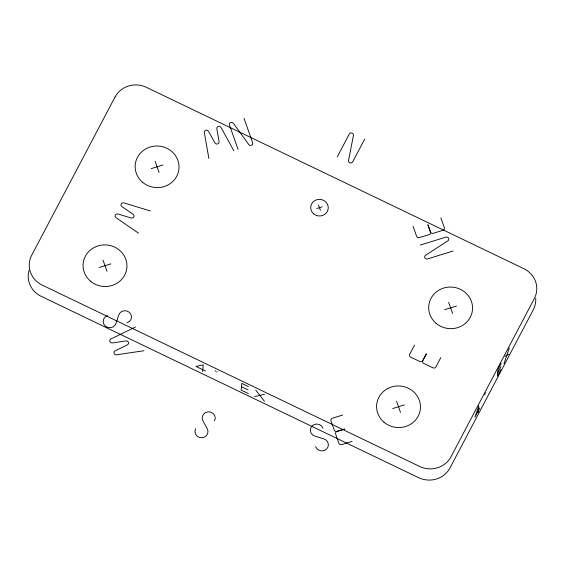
<?xml version="1.0" encoding="UTF-8"?>
<svg xmlns="http://www.w3.org/2000/svg" width="565" height="565" viewBox="0 0 565 565"><rect width="100%" height="100%" fill="white"/><g stroke="black" fill="none" stroke-linecap="round" stroke-linejoin="round"><path stroke-width="0.85" d="M202.595 371.572L203.223 364.849L195.9 366.402L205.547 371.036M215.357 371.276L215.42 370.612M217.009 372.067L217.066 371.403M478.181 412.584L478.802 405.861L474.939 417.196L479.734 408.092M484.805 394.935L484.869 394.271M485.625 393.374L485.688 392.71M504.008 363.549L509.27 348.012M337.277 156.837L349.318 133.969A2.204 2.083 5.3 0 1 353.436 135.346L348.548 160.531A2.196 2.076 5.3 0 0 352.666 161.908L364.715 139.039M414.569 345.06L409.689 354.333A2.196 2.076 5.3 0 0 410.677 357.129L419.809 361.522A2.196 2.076 5.3 0 0 422.754 360.611L426.37 353.831L422.832 360.654A2.196 2.076 5.3 0 0 423.821 363.45L432.952 367.836A2.196 2.076 5.3 0 0 435.898 366.925L440.778 357.659M501.204 363.337L497.977 369.468L497.355 376.191L500.858 369.538M497.666 372.787L500.901 366.657M504.912 356.296L508.924 354.227M135.473 326.994L110.924 338.972A2.225 2.105 5.3 0 0 112.322 342.934L125.995 340.9A2.225 2.105 5.3 0 1 127.393 344.855L115.119 350.851A2.225 2.105 5.3 0 0 116.517 354.806L143.863 350.745M151.208 168.631L162.974 164.994M99.122 267.52L110.888 263.883M316.711 208.527L322.255 206.811M420.332 245.048L445.99 237.116A2.204 2.083 5.3 0 1 447.904 240.838L425.629 255.189A2.196 2.076 5.3 0 0 427.543 258.918L453.201 250.98M444.733 309.677L456.499 306.039M342.757 415.007L332.354 418.22A2.196 2.076 5.3 0 0 330.97 420.847L334.219 430.036A2.196 2.076 5.3 0 0 337.001 431.37L344.643 429.054L337.03 431.455A2.196 2.076 5.3 0 0 335.645 434.082L338.894 443.271A2.196 2.076 5.3 0 0 341.677 444.606L352.08 441.392M392.647 408.566L404.413 404.928M254.582 396.559L264.54 394.314M150.283 210.936L123.82 202.863A2.225 2.105 5.3 0 0 121.871 206.571L133.149 214.319A2.225 2.105 5.3 0 1 131.193 218.026L117.965 213.987A2.225 2.105 5.3 0 0 116.009 217.695L138.566 233.183M248.31 386.524L241.806 383.395L241.184 390.118L248.233 393.508M241.502 386.714L248 389.843M255.761 390.09L264.462 401.312M233.846 150.763L220.964 127.372A2.225 2.105 5.3 0 0 216.805 128.658L219.086 141.638A2.225 2.105 5.3 0 1 214.926 142.931L208.485 131.235A2.225 2.105 5.3 0 0 204.325 132.521L208.881 158.483M440.841 217.786L444.344 227.681A2.196 2.076 5.3 0 1 442.96 230.308L433.298 233.296A2.196 2.076 5.3 0 1 430.516 231.961L427.91 224.715L430.424 231.982A2.196 2.076 5.3 0 1 429.047 234.609L419.378 237.597A2.196 2.076 5.3 0 1 416.603 236.262L413.107 226.367M448.638 302.261L452.593 313.455M396.552 401.15L400.507 412.344M318.547 205.031L320.412 210.307M244.038 118.36L252.661 142.761A2.196 2.076 5.3 0 1 248.748 144.541L233.387 123.276A2.204 2.083 5.3 0 0 229.475 125.056L238.105 149.464M155.114 161.216L159.069 172.41M103.028 260.105L106.983 271.299M29.076 270.331A23.419 22.183 5.3 0 0 41.196 296.328L418.587 477.672A23.419 22.183 5.3 0 0 449.973 467.968L533.311 309.74A23.419 22.183 5.3 0 0 535.712 298.504M323.018 428.291A6.547 6.201 5.3 0 0 312.007 425.954A6.547 6.201 5.3 0 0 315.242 436.208L323.441 438.737A6.547 6.201 5.3 0 1 326.676 448.991A6.547 6.201 5.3 0 1 315.666 446.661M127.076 322.799A6.547 6.201 5.3 0 0 129.427 312.381A6.547 6.201 5.3 0 0 118.643 315.348L116.058 323.095A6.547 6.201 5.3 0 1 105.274 326.062A6.547 6.201 5.3 0 1 107.625 315.644M214.573 420.826A6.547 6.201 5.3 0 0 208.45 411.814A6.547 6.201 5.3 0 0 203.11 421.158L207.08 428.425A6.547 6.201 5.3 0 1 201.747 437.776A6.547 6.201 5.3 0 1 195.617 428.757M115.027 97.032L31.689 255.26A23.419 22.183 5.3 0 0 42.241 285.113L419.625 466.457A23.419 22.183 5.3 0 0 451.011 456.753L534.349 298.525A23.419 22.183 5.3 0 0 523.804 268.672L146.413 87.328A23.419 22.183 5.3 0 0 115.027 97.032M313.674 213.853A8.786 8.32 5.3 0 0 328.088 209.396A8.786 8.32 5.3 0 0 316.683 199.756A8.786 8.32 5.3 0 0 313.674 213.853M142.571 182.276A21.957 20.799 5.3 0 0 178.604 171.138A21.957 20.799 5.3 0 0 150.099 147.027A21.957 20.799 5.3 0 0 142.571 182.276M436.095 323.321A21.957 20.799 5.3 0 0 472.128 312.184A21.957 20.799 5.3 0 0 443.624 288.065A21.957 20.799 5.3 0 0 436.095 323.321M384.009 422.217A21.957 20.799 5.3 0 0 420.042 411.073A21.957 20.799 5.3 0 0 391.538 386.961A21.957 20.799 5.3 0 0 384.009 422.217M90.485 281.172A21.957 20.799 5.3 0 0 126.518 270.028A21.957 20.799 5.3 0 0 98.013 245.916A21.957 20.799 5.3 0 0 90.485 281.172"/></g></svg>
